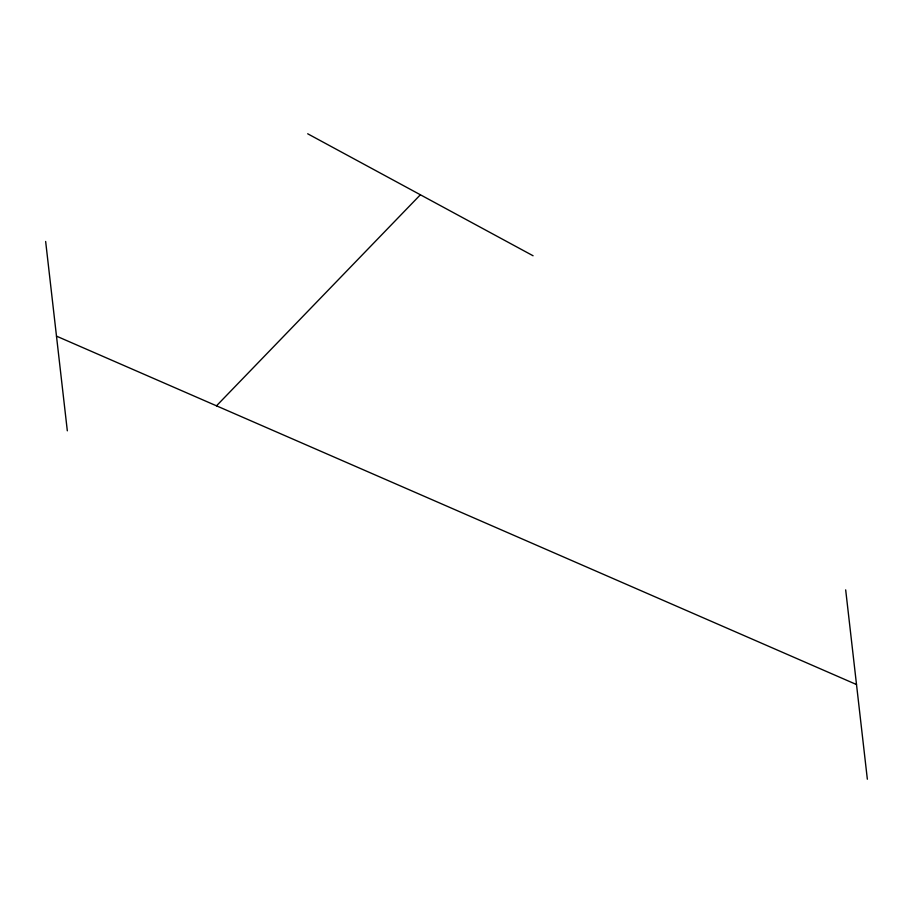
<?xml version="1.0" encoding="UTF-8"?>
<svg xmlns="http://www.w3.org/2000/svg" width="913" height="913" viewBox="0 0 913 913"><rect width="100%" height="100%" fill="white"/><g stroke="black" fill="none" stroke-linecap="round" stroke-linejoin="round"><path stroke-width="1.37" d="M216.484 405.829L420.379 194.777M56.492 336.144L856.508 684.545M307.681 133.777L533.078 255.766M845.678 589.878L867.35 779.223M45.65 241.477L67.322 430.822"/></g></svg>
